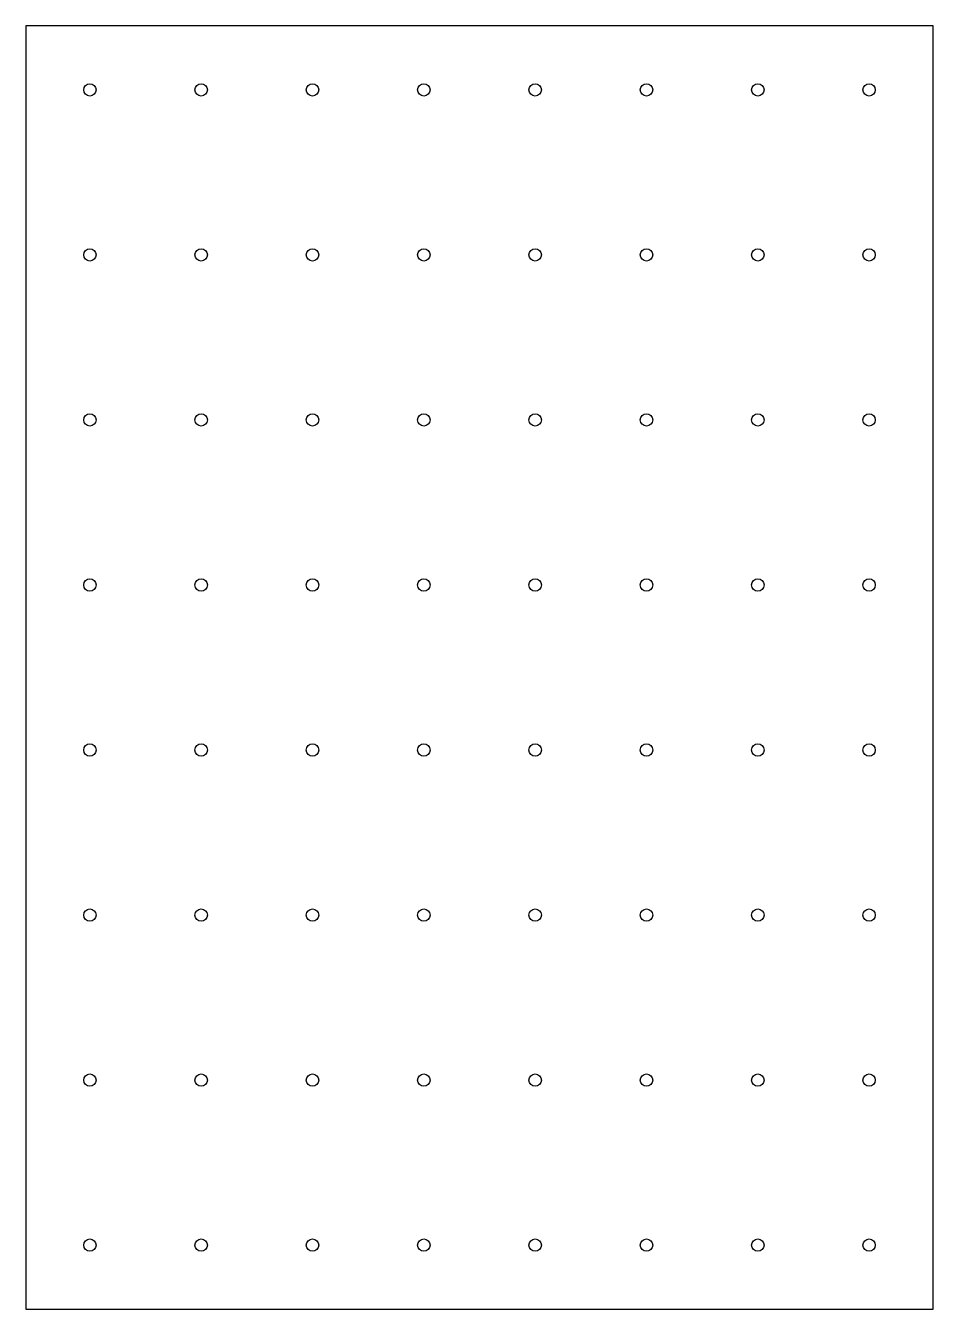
# Model space of a CAD drawing. Header units: millimetres. Extents: x 80 to 410, y 0 to 467.
import ezdxf

# ---------------------------------------------------------------- set-up
doc = ezdxf.new("R2010")
doc.units = ezdxf.units.MM
doc.header["$MEASUREMENT"] = 0
doc.layers.add('Défaut', color=18, linetype='Continuous', true_color=0x000000)

msp = doc.modelspace()

# ---------------------------------------------------------------- linework, layer by layer
at = {"layer": 'Défaut'}
msp.add_lwpolyline([(80.21, 0), (410.21, 0), (410.21, 466.76), (80.21, 466.76)], close=True, dxfattribs=at)
for centre in [(103.55, 443.42), (144.02, 443.42), (184.5, 443.42), (224.97, 443.42), (265.45, 443.42), (305.92, 443.42), (346.4, 443.42), (386.87, 443.42), (103.55, 383.41), (144.02, 383.41), (184.5, 383.41), (224.97, 383.41), (265.45, 383.41), (305.92, 383.41), (346.4, 383.41), (386.87, 383.41), (103.55, 323.4), (144.02, 323.4), (184.5, 323.4), (224.97, 323.4), (265.45, 323.4), (305.92, 323.4), (346.4, 323.4), (386.87, 323.4), (103.55, 263.39), (144.02, 263.39), (184.5, 263.39), (224.97, 263.39), (265.45, 263.39), (305.92, 263.39), (346.4, 263.39), (386.87, 263.39), (103.55, 203.37), (144.02, 203.37), (184.5, 203.37), (224.97, 203.37), (265.45, 203.37), (305.92, 203.37), (346.4, 203.37), (386.87, 203.37), (103.55, 143.36), (144.02, 143.36), (184.5, 143.36), (224.97, 143.36), (265.45, 143.36), (305.92, 143.36), (346.4, 143.36), (386.87, 143.36), (103.55, 83.35), (144.02, 83.35), (184.5, 83.35), (224.97, 83.35), (265.45, 83.35), (305.92, 83.35), (346.4, 83.35), (386.87, 83.35), (103.55, 23.34), (144.02, 23.34), (184.5, 23.34), (224.97, 23.34), (265.45, 23.34), (305.92, 23.34), (346.4, 23.34), (386.87, 23.34)]:
    msp.add_circle(centre, 2.25, dxfattribs=at)

doc.saveas('drawing.dxf')
